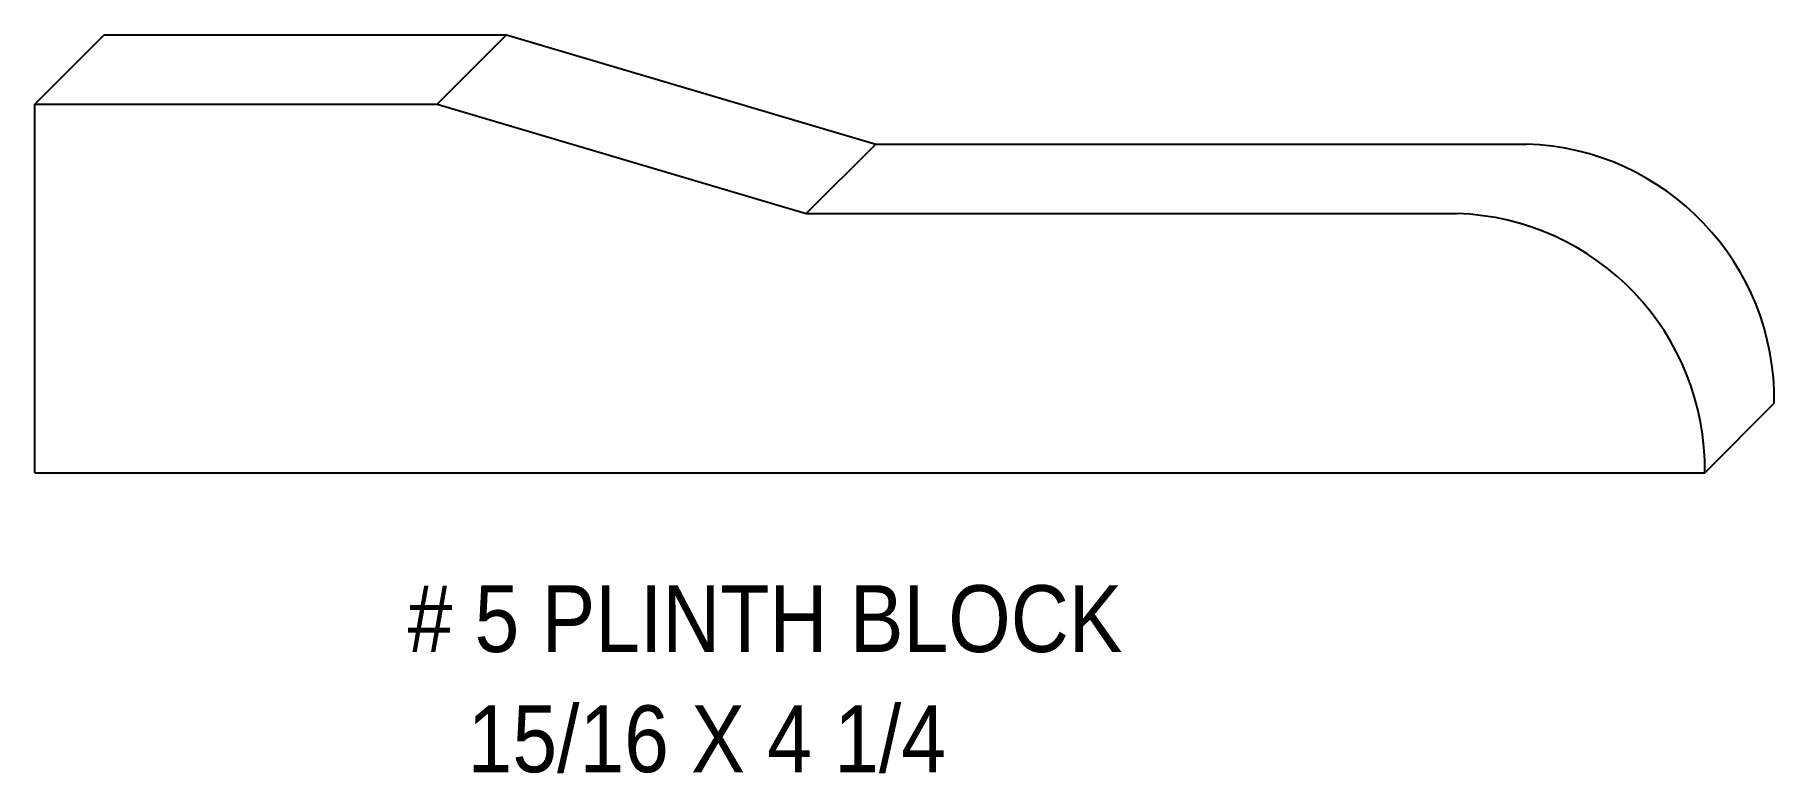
# Model space of a CAD drawing. Extents: x 53.69 to 58.12, y 152.87 to 154.74.
import ezdxf

# ---------------------------------------------------------------- set-up
doc = ezdxf.new("R2010")
doc.units = 0
doc.header["$LTSCALE"] = 5
doc.layers.add('PROFILE', color=7, linetype='CONTINUOUS')
doc.styles.add('TXT', font='TXT', dxfattribs={"height": 3.5})

msp = doc.modelspace()

# ---------------------------------------------------------------- linework, layer by layer
at = {"layer": 'PROFILE', "color": 1, "linetype": 'CONTINUOUS'}
for p, q in [((53.6927, 154.5676), (53.8694, 154.7444)), ((53.8694, 154.7444), (54.8929, 154.7444)), ((54.7162, 154.5676), (54.8929, 154.7444)), ((54.8929, 154.7444), (55.8322, 154.4665)), ((53.6927, 154.5676), (54.7162, 154.5676)), ((53.6927, 153.6304), (53.6927, 154.5676)), ((54.7162, 154.5676), (55.6555, 154.2898)), ((55.6555, 154.2898), (55.8322, 154.4665)), ((55.8322, 154.4665), (57.4882, 154.4665)), ((55.6555, 154.2898), (57.3115, 154.2898)), ((57.9416, 153.6304), (58.1183, 153.8071)), ((53.6927, 153.6304), (57.9416, 153.6304))]:
    msp.add_line(p, q, dxfattribs=at)
for centre, major_axis, start_param, end_param in [((57.4673, 153.8158), (0.6511, 0), -0.01331, 1.538729), ((57.2906, 153.639), (0, 0.6511), -1.584107, -0.032067)]:
    msp.add_ellipse(centre, major_axis=major_axis, ratio=1, start_param=start_param, end_param=end_param, dxfattribs=at)

# ---------------------------------------------------------------- texts
at = {"layer": 'PROFILE', "color": 1, "linetype": 'CONTINUOUS', "style": 'TXT', "width": 0.9}
for s, p in [('# 5 PLINTH BLOCK', (54.6409, 153.1744)), ('15/16 X 4 1/4', (54.794, 152.8687))]:
    msp.add_text(s, height=0.169956, dxfattribs=at).set_placement(p)

doc.saveas('drawing.dxf')
